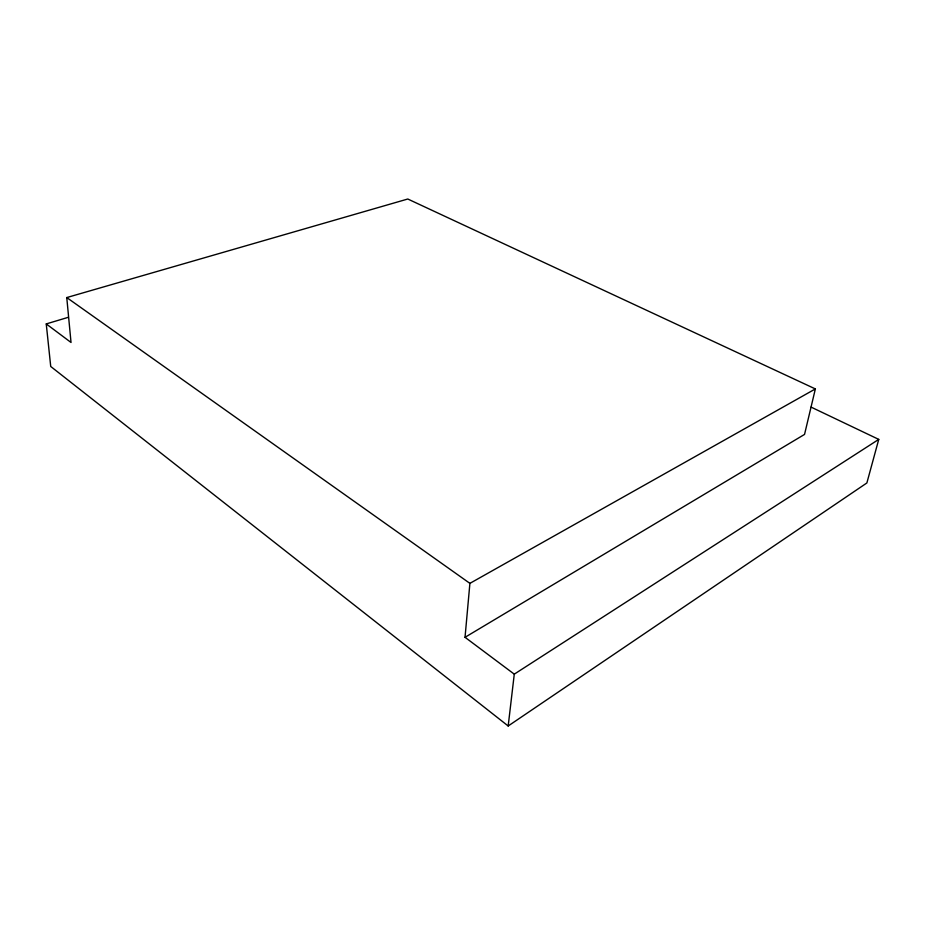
<?xml version="1.0" encoding="UTF-8"?>
<svg xmlns="http://www.w3.org/2000/svg" width="925" height="925" viewBox="0 0 925 925"><rect width="100%" height="100%" fill="white"/><g stroke="black" fill="none" stroke-linecap="round" stroke-linejoin="round"><path stroke-width="1.39" d="M46.25 323.923L50.725 366.473L508.183 725.986L514.277 674.152L465.032 637.302L469.9 583.363L815.364 388.928L407.786 199.014L66.762 297.561L71.028 342.47L46.25 323.923L68.392 317.287M815.364 388.928L804.542 434.415L465.032 637.302M811.075 407.104L878.75 439.398L866.875 482.954L508.183 725.986M514.277 674.152L878.75 439.398M66.762 297.561L469.9 583.363"/></g></svg>
